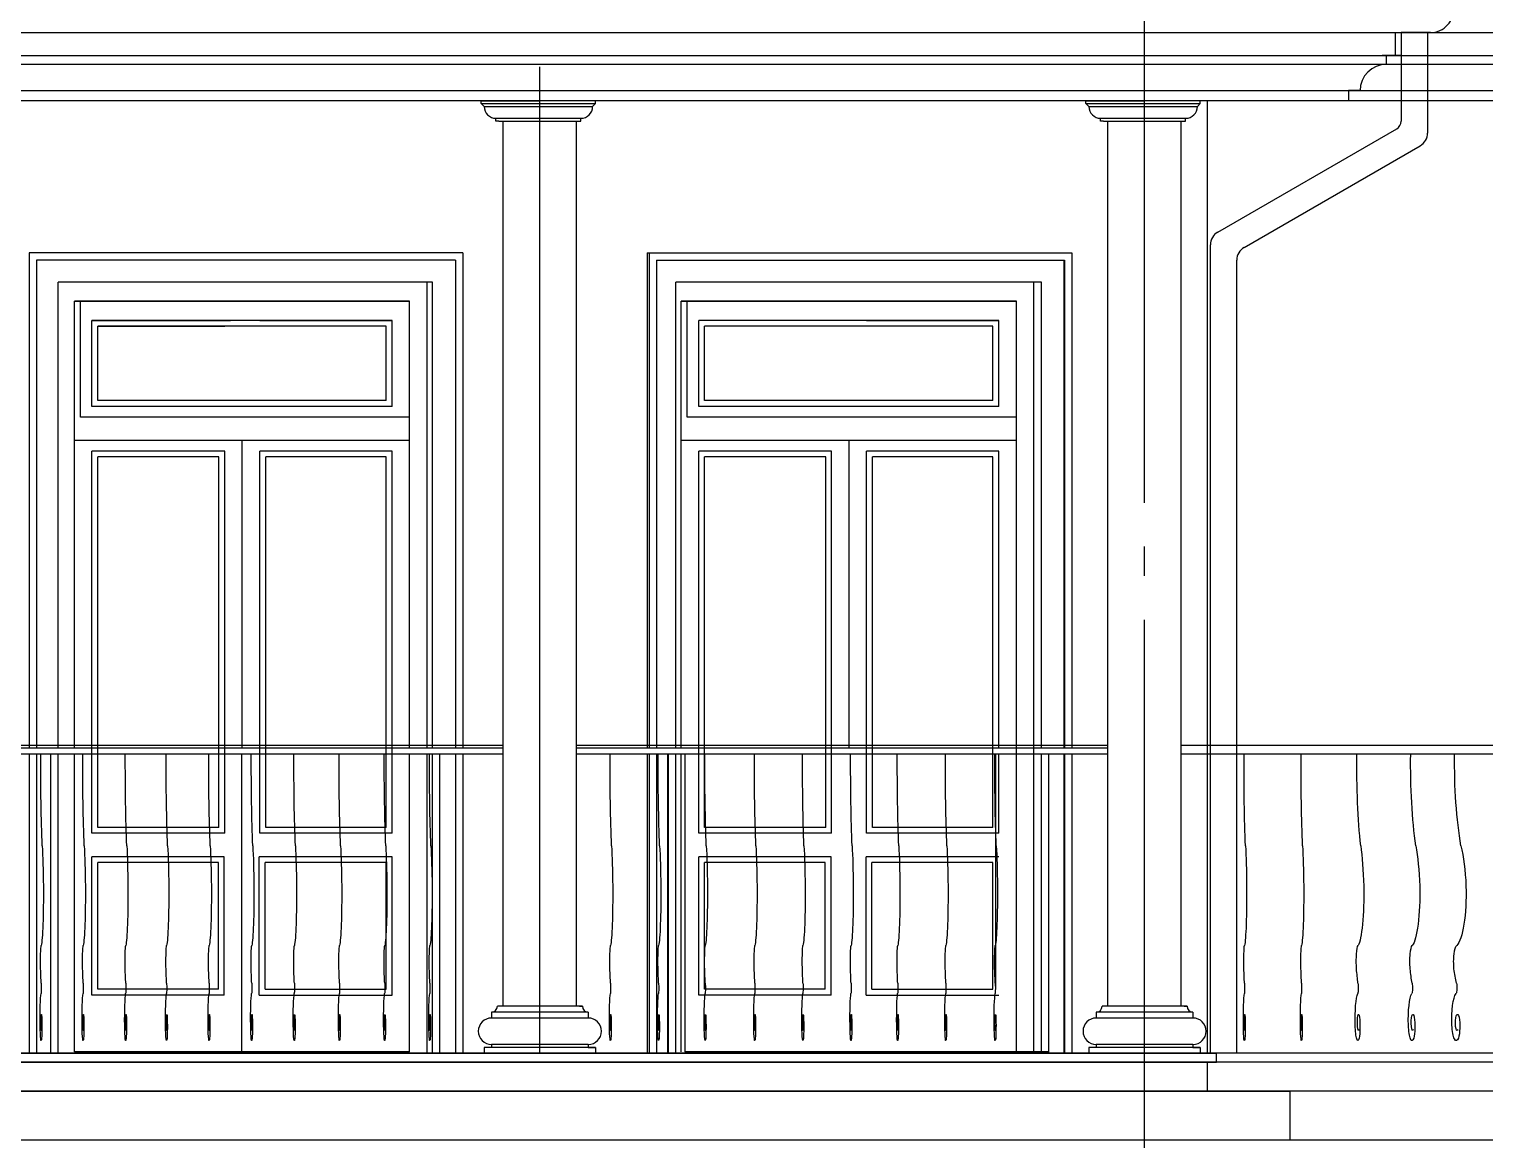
# Model space of a CAD drawing. Extents: x -133165 to 20117, y 15722 to 63536.
# Drawn here: x -35166 to -30201, y 51679 to 55468 of the extents above; entities that cross this region are included whole.
import ezdxf

# ---------------------------------------------------------------- set-up
doc = ezdxf.new("R2010")
doc.units = 0
doc.linetypes.add('GOST2_303_5', pattern=[24, 20, -1.5, 1, -1.5])
doc.layers.get('0').update_dxf_attribs({"linetype": 'CONTINUOUS'})
for name, color, linetype in [('AXIS', 7, 'GOST2_303_5'), ('BALUSTRADE', 60, 'CONTINUOUS'), ('DOORS', 32, 'CONTINUOUS'), ('FRIZ', 173, 'CONTINUOUS'), ('HATCH', 8, 'CONTINUOUS'), ('WALL', 5, 'CONTINUOUS')]:
    doc.layers.add(name, color=color, linetype=linetype)

# ---------------------------------------------------------------- blocks, each defined once
blk = doc.blocks.new('A$C5A567AD7')
at = {"layer": 'WALL', "color": 251, "ltscale": 100, "const_width": 10}
blk.add_lwpolyline([(89.3, 0, -0.185604), (4.2, -271.8, 0.164154), (-62.6, -391.3, 0.401799), (62.1, -567.2, -0.487781), (98, -636.6, -0.054114), (64.8, -679.6, 0.566041), (70, -710.3, -0.405124), (126.7, -803.9, -0.498628), (38.7, -842.2, -0.46591), (30.4, -780.5, -0.316922), (68.1, -775.9, -0.956284), (45.2, -817.3)], format="xyb", dxfattribs=at)
blk = doc.blocks.new('A$C729614CE')
at = {"layer": 'HATCH', "ltscale": 50}
for p, q in [((6192.3, 20), (4379.6, 20)), ((6192.3, 0), (4379.6, 0)), ((8254.7, 20), (6442.3, 20)), ((8254.7, 0), (6442.3, 0))]:
    blk.add_line(p, q, dxfattribs=at)
at = {"layer": 'HATCH', "ltscale": 50, "xscale": -0.05842000001575798, "yscale": 1.1499999999941792, "zscale": 1.15}
for p in [(4620.1, 0), (4763.3, 0), (5193, 0), (5338.2, 0), (5483.5, 0), (5637.6, 0), (5791.7, 0), (5945.8, 0), (6561.8, 0), (6725.9, 0), (6885, 0), (7054.1, 0), (7218.2, 0), (7382.3, 0), (7541.5, 0), (7705.6, 0), (7874, 0)]:
    blk.add_blockref('A$C5A567AD7', p, dxfattribs=at)
at = {"layer": 'HATCH', "color": 2, "ltscale": 50, "xscale": -0.05842000001575798, "yscale": 1.1499999999941792, "zscale": 1.15}
for p in [(4908.5, 0), (5047.8, 0)]:
    blk.add_blockref('A$C5A567AD7', p, dxfattribs=at)

msp = doc.modelspace()

# ---------------------------------------------------------------- linework, layer by layer
at = {"ltscale": 10}
for p, q in [((-45611.9, 55456.7), (-25056.9, 55456.7)), ((-40604.9, 55456.7), (-30386.8, 55456.7)), ((-30506.9, 55456.7), (-30506.9, 55378.2)), ((-30486.9, 55456.7), (-30486.9, 55378.2)), ((-30386.8, 55456.7), (-30486.9, 55456.7)), ((-30486.9, 55456.7), (-30486.9, 55154)), ((-30379, 55455.7), (-30486.9, 55455.7)), ((-30386.8, 55456.7), (-30426.8, 55456.7)), ((-30426.8, 55456.7), (-30426.8, 55456.7)), ((-30396.9, 55456.7), (-30396.9, 55113.6)), ((-45561.9, 55378.2), (-25106.9, 55378.2)), ((-44296.7, 55378.2), (-25056.9, 55378.2)), ((-40486.9, 55378.2), (-30506.9, 55378.2)), ((-30511.9, 55378.2), (-30551.9, 55378.2)), ((-30551.9, 55378.2), (-30551.9, 55378.2)), ((-30486.9, 55378.2), (-30536.9, 55378.2)), ((-30536.9, 55348.2), (-30536.9, 55378.2)), ((-45561.9, 55348.2), (-25106.9, 55348.2)), ((-40436.9, 55348.2), (-30536.9, 55348.2)), ((-33424.4, 52004.3), (-33424.4, 55339.6)), ((-33424.4, 51974.3), (-33424.4, 55309.6)), ((-45431.9, 55258.2), (-25236.9, 55258.2)), ((-45431.9, 55224.2), (-25236.9, 55224.2)), ((-40346.9, 55258.2), (-30626.9, 55258.2)), ((-40306.9, 55224.2), (-30666.9, 55224.2)), ((-33624.4, 55224), (-33424.4, 55224)), ((-33624.4, 55214), (-33624.4, 55224)), ((-33614.4, 55204), (-33624.4, 55214)), ((-33624.4, 55214), (-33234.4, 55214)), ((-33234.4, 55224), (-33424.4, 55224)), ((-33244.4, 55204), (-33234.4, 55214)), ((-33234.4, 55214), (-33234.4, 55224)), ((-31561.9, 55224), (-31361.9, 55224)), ((-31561.9, 55214), (-31561.9, 55224)), ((-31551.9, 55204), (-31561.9, 55214)), ((-31561.9, 55214), (-31171.9, 55214)), ((-31171.9, 55224), (-31361.9, 55224)), ((-31181.9, 55204), (-31171.9, 55214)), ((-31171.9, 55214), (-31171.9, 55224)), ((-31146.9, 51974.3), (-31146.9, 55224.2)), ((-30626.9, 55258.2), (-30666.9, 55258.2)), ((-30666.9, 55258.2), (-30666.9, 55224.2)), ((-30666.9, 55258.2), (-30666.9, 55258.2)), ((-33614.4, 55204), (-33244.4, 55204)), ((-33574.4, 55154), (-33574.4, 55164)), ((-33574.4, 55164), (-33284.4, 55164)), ((-33284.4, 55154), (-33284.4, 55164)), ((-31551.9, 55204), (-31181.9, 55204)), ((-31511.9, 55154), (-31511.9, 55164)), ((-31511.9, 55164), (-31221.9, 55164)), ((-31221.9, 55154), (-31221.9, 55164)), ((-33564.4, 55154), (-33574.4, 55154)), ((-33564.4, 55154), (-33284.4, 55154)), ((-33549.4, 52134.3), (-33549.4, 55154)), ((-33299.4, 52134.3), (-33299.4, 55154)), ((-33294.4, 55154), (-33284.4, 55154)), ((-31501.9, 55154), (-31511.9, 55154)), ((-31501.9, 55154), (-31221.9, 55154)), ((-31486.9, 52134.3), (-31486.9, 55154)), ((-31236.9, 52134.3), (-31236.9, 55154)), ((-31231.9, 55154), (-31221.9, 55154)), ((-31112.6, 54775.4), (-30501.9, 55128)), ((-31022.6, 54723.5), (-30421.9, 55070.3)), ((-31137.6, 51974.3), (-31137.6, 54732.1)), ((-31047.6, 51974.3), (-31047.6, 54680.2)), ((-33549.4, 53024.6), (-35361.9, 53024.6)), ((-33549.4, 52994.6), (-35361.9, 52994.6)), ((-34441.1, 51979.6), (-34441.1, 52994.6)), ((-31486.9, 53024.6), (-33299.4, 53024.6)), ((-31486.9, 52994.6), (-33299.4, 52994.6)), ((-32929.5, 52994.6), (-32929.5, 51979.6)), ((-31870, 52994.6), (-31870, 52192.6)), ((-31637.6, 52994.6), (-31637.6, 51974.3)), ((-31634.6, 52994.6), (-31634.6, 51974.3)), ((-27656.9, 53024.6), (-31236.9, 53024.6)), ((-29897.3, 53024.6), (-31236.9, 53024.6)), ((-28620, 52994.6), (-31236.9, 52994.6)), ((-29897.3, 52994.6), (-31236.9, 52994.6)), ((-33279.4, 52134.3), (-33569.4, 52134.3)), ((-33559.4, 52134.3), (-33569.4, 52134.3)), ((-33289.4, 52134.3), (-33279.4, 52134.3)), ((-31216.9, 52134.3), (-31506.9, 52134.3)), ((-31496.9, 52134.3), (-31506.9, 52134.3)), ((-31226.9, 52134.3), (-31216.9, 52134.3)), ((-33589.4, 52114.3), (-33589.4, 52094.3)), ((-33259.4, 52114.3), (-33589.4, 52114.3)), ((-33259.4, 52094.3), (-33589.4, 52094.3)), ((-33259.4, 52114.3), (-33259.4, 52094.3)), ((-31196.9, 52114.3), (-31526.9, 52114.3)), ((-31526.9, 52114.3), (-31526.9, 52094.3)), ((-31196.9, 52094.3), (-31526.9, 52094.3)), ((-31196.9, 52114.3), (-31196.9, 52094.3)), ((-33589.4, 51994.3), (-33614.4, 51994.3)), ((-33614.4, 51994.3), (-33614.4, 51974.3)), ((-33259.4, 52004.3), (-33589.4, 52004.3)), ((-33589.4, 52004.3), (-33589.4, 51994.3)), ((-33234.4, 51994.3), (-33589.4, 51994.3)), ((-33259.4, 52004.3), (-33259.4, 51994.3)), ((-33259.4, 51994.3), (-33234.4, 51994.3)), ((-33234.4, 51994.3), (-33234.4, 51974.3)), ((-31526.9, 51994.3), (-31551.9, 51994.3)), ((-31551.9, 51994.3), (-31551.9, 51974.3)), ((-31196.9, 52004.3), (-31526.9, 52004.3)), ((-31526.9, 52004.3), (-31526.9, 51994.3)), ((-31171.9, 51994.3), (-31526.9, 51994.3)), ((-31196.9, 52004.3), (-31196.9, 51994.3)), ((-31196.9, 51994.3), (-31171.9, 51994.3)), ((-31171.9, 51994.3), (-31171.9, 51974.3)), ((-27176.9, 51974.3), (-43826.9, 51974.3)), ((-27176.9, 51944.3), (-43796.9, 51944.3)), ((-39856.9, 51974.3), (-31116.9, 51974.3)), ((-39856.9, 51944.3), (-31116.9, 51944.3)), ((-33868.7, 51979.6), (-35011.7, 51979.6)), ((-33649.4, 51974.3), (-33199.4, 51974.3)), ((-33614.4, 51974.3), (-33559.4, 51974.3)), ((-33234.4, 51974.3), (-33289.4, 51974.3)), ((-31687.1, 51979.6), (-32929.5, 51979.6)), ((-31136.9, 51974.3), (-31586.9, 51974.3)), ((-31551.9, 51974.3), (-31496.9, 51974.3)), ((-31171.9, 51974.3), (-31226.9, 51974.3)), ((-31146.9, 51844.6), (-31146.9, 51944.3)), ((-31116.9, 51944.3), (-31116.9, 51974.3)), ((-26966.9, 51844.6), (-44006.9, 51844.6)), ((-40106.9, 51844.6), (-30866.9, 51844.6)), ((-30866.9, 51844.6), (-30866.9, 51679.6)), ((-40106.9, 51678.6), (-30866.9, 51678.6)), ((-30916.9, 51678.6), (-27016.9, 51678.6))]:
    msp.add_line(p, q, dxfattribs=at)
for centre, radius, start, end in [((-30386.8, 55535.5), 78.9, 270, 5.566), ((-30536.9, 55258.2), 90, 90, 180), ((-33574.4, 55204), 40, 180, 270), ((-33284.4, 55204), 40, 270, 360), ((-31511.9, 55204), 40, 180, 270), ((-31221.9, 55204), 40, 270, 360), ((-30516.9, 55154), 30, 300, 0), ((-30446.9, 55113.6), 50, 300, 0), ((-31087.6, 54732.1), 50, 120, 180), ((-30997.6, 54680.2), 50, 120, 180), ((-33589.4, 52134.3), 20, 270, 360), ((-33259.4, 52134.3), 20, 180, 270), ((-31526.9, 52134.3), 20, 270, 360), ((-31196.9, 52134.3), 20, 180, 270), ((-33589.4, 52049.3), 45, 90, 270), ((-33259.4, 52049.3), 45, 270, 90), ((-31526.9, 52049.3), 45, 90, 270), ((-31196.9, 52049.3), 45, 270, 90)]:
    msp.add_arc(centre, radius, start, end, dxfattribs=at)
at = {"layer": 'AXIS', "color": 147, "ltscale": 100}
msp.add_line((-31361.9, 44252.5), (-31361.9, 56181.2), dxfattribs=at)
at = {"layer": 'DOORS', "ltscale": 100}
for p, q in [((-33808.9, 53014.6), (-33808.9, 54604.6)), ((-31739.5, 51979.6), (-31739.5, 54604.6)), ((-33868.7, 54539.6), (-35011.7, 54539.6)), ((-35011.7, 53014.6), (-35011.7, 54539.6)), ((-35011.7, 54539.6), (-33868.7, 54539.6)), ((-34991.7, 54144.6), (-34991.7, 54539.6)), ((-33868.7, 53014.6), (-33868.7, 54539.6)), ((-31799.3, 54539.6), (-32942.3, 54539.6)), ((-32942.3, 53014.6), (-32942.3, 54539.6)), ((-32942.3, 54539.6), (-31799.3, 54539.6)), ((-31812.1, 54539.6), (-32929.5, 54539.6)), ((-32922.3, 54144.6), (-32922.3, 54539.6)), ((-31799.3, 51979.6), (-31799.3, 54539.6)), ((-34500.9, 54474.6), (-34952, 54474.6)), ((-34952, 54474.6), (-34500.9, 54474.6)), ((-34952, 54474.6), (-34479.4, 54474.6)), ((-34952, 54180.6), (-34952, 54474.6)), ((-33928.5, 54474.6), (-34952, 54474.6)), ((-33928.5, 54474.6), (-34381.3, 54474.6)), ((-34379.6, 54474.6), (-33928.5, 54474.6)), ((-33928.5, 54180.6), (-33928.5, 54474.6)), ((-32882.5, 54180.6), (-32882.5, 54474.6)), ((-31859.1, 54474.6), (-32882.5, 54474.6)), ((-31870, 54474.6), (-32312.8, 54474.6)), ((-31859, 54474.6), (-32311.9, 54474.6)), ((-32310.2, 54474.6), (-31859, 54474.6)), ((-31859, 54180.6), (-31859, 54474.6)), ((-34932, 54454.6), (-34499.4, 54454.6)), ((-34932, 54200.6), (-34932, 54454.6)), ((-33948.5, 54454.6), (-34932, 54454.6)), ((-33948.5, 54200.6), (-33948.5, 54454.6)), ((-32862.5, 54200.6), (-32862.5, 54454.6)), ((-31879, 54454.6), (-32862.5, 54454.6)), ((-31879, 54200.6), (-31879, 54454.6)), ((-33928.5, 54180.6), (-34952, 54180.6)), ((-33948.5, 54200.6), (-34932, 54200.6)), ((-31859, 54180.6), (-32882.5, 54180.6)), ((-31879, 54200.6), (-32862.5, 54200.6)), ((-33868.7, 54144.6), (-34991.7, 54144.6)), ((-31799.3, 54144.6), (-32922.3, 54144.6)), ((-33868.7, 54064.6), (-35011.7, 54064.6)), ((-34952, 53014.6), (-34952, 54028.6)), ((-34499.1, 54028.6), (-34952, 54028.6)), ((-34499.1, 53014.6), (-34499.1, 54028.6)), ((-34439.4, 53014.6), (-34439.4, 54064.6)), ((-34379.6, 52724.6), (-34379.6, 54028.6)), ((-33928.5, 54028.6), (-34379.6, 54028.6)), ((-33928.5, 52724.6), (-33928.5, 54028.6)), ((-31799.3, 54064.6), (-32942.3, 54064.6)), ((-32882.5, 53014.6), (-32882.5, 54028.6)), ((-32429.7, 54028.6), (-32882.5, 54028.6)), ((-32429.7, 53014.6), (-32429.7, 54028.6)), ((-32369.9, 53014.6), (-32369.9, 54064.6)), ((-32310.2, 52724.6), (-32310.2, 54028.6)), ((-31859, 54028.6), (-32310.2, 54028.6)), ((-31859, 53014.6), (-31859, 54028.6)), ((-34952, 52724.6), (-34952, 54008.6)), ((-34519.1, 54008.6), (-34932, 54008.6)), ((-34932, 52744.6), (-34932, 54008.6)), ((-34519.1, 52744.6), (-34519.1, 54008.6)), ((-34499.1, 52724.6), (-34499.1, 54008.6)), ((-34359.6, 52744.6), (-34359.6, 54008.6)), ((-33948.5, 54008.6), (-34359.6, 54008.6)), ((-33948.5, 52744.6), (-33948.5, 54008.6)), ((-32882.5, 52724.6), (-32882.5, 54008.6)), ((-32862.5, 52744.6), (-32862.5, 54008.6)), ((-32449.7, 54008.6), (-32862.5, 54008.6)), ((-32449.7, 52744.6), (-32449.7, 54008.6)), ((-32429.7, 52724.6), (-32429.7, 54008.6)), ((-32290.2, 52744.6), (-32290.2, 54008.6)), ((-31879, 54008.6), (-32290.2, 54008.6)), ((-31879, 52744.6), (-31879, 54008.6)), ((-35011.7, 51979.6), (-35011.7, 52994.6)), ((-33868.7, 51979.6), (-33868.7, 52994.6)), ((-33808.9, 51974.3), (-33808.9, 52994.6)), ((-32942.3, 51979.6), (-32942.3, 52994.6)), ((-31859, 52724.6), (-31859, 52994.6)), ((-31799.3, 51979.6), (-31799.3, 52994.6)), ((-34519.1, 52744.6), (-34932, 52744.6)), ((-33948.5, 52744.6), (-34359.6, 52744.6)), ((-32449.7, 52744.6), (-32862.5, 52744.6)), ((-31879, 52744.6), (-32290.2, 52744.6)), ((-34499.1, 52724.6), (-34952, 52724.6)), ((-33928.5, 52724.6), (-34379.6, 52724.6)), ((-32429.7, 52724.6), (-32882.5, 52724.6)), ((-31859, 52724.6), (-32310.2, 52724.6)), ((-34952, 52172.6), (-34952, 52644.6)), ((-34500.9, 52644.6), (-34952, 52644.6)), ((-34500.9, 52172.6), (-34500.9, 52644.6)), ((-34381.3, 52172.6), (-34381.3, 52644.6)), ((-33928.5, 52644.6), (-34381.3, 52644.6)), ((-33928.5, 52172.6), (-33928.5, 52644.6)), ((-32431.4, 52644.6), (-32882.5, 52644.6)), ((-32882.5, 52172.6), (-32882.5, 52644.6)), ((-32431.4, 52172.6), (-32431.4, 52644.6)), ((-31859, 52644.6), (-32311.9, 52644.6)), ((-32311.9, 52172.6), (-32311.9, 52644.6)), ((-34520.9, 52624.6), (-34932, 52624.6)), ((-34932, 52192.6), (-34932, 52624.6)), ((-34520.9, 52192.6), (-34520.9, 52624.6)), ((-34361.3, 52192.6), (-34361.3, 52624.6)), ((-33948.5, 52624.6), (-34361.3, 52624.6)), ((-33948.5, 52192.6), (-33948.5, 52624.6)), ((-32451.4, 52624.6), (-32862.5, 52624.6)), ((-32862.5, 52192.6), (-32862.5, 52624.6)), ((-32451.4, 52192.6), (-32451.4, 52624.6)), ((-31879, 52624.6), (-32291.9, 52624.6)), ((-32291.9, 52192.6), (-32291.9, 52624.6)), ((-31879, 52192.6), (-31879, 52624.6)), ((-34520.9, 52192.6), (-34932, 52192.6)), ((-34361.3, 52192.6), (-33948.5, 52192.6)), ((-32451.4, 52192.6), (-32862.5, 52192.6)), ((-32291.9, 52192.6), (-31879, 52192.6)), ((-34500.9, 52172.6), (-34952, 52172.6)), ((-34381.3, 52172.6), (-33928.5, 52172.6)), ((-32431.4, 52172.6), (-32882.5, 52172.6)), ((-32311.9, 52172.6), (-31859, 52172.6))]:
    msp.add_line(p, q, dxfattribs=at)
at = {"layer": 'FRIZ', "ltscale": 50}
for p, q in [((-35166.1, 54704.6), (-35166.1, 53014.6)), ((-33687.7, 54704.6), (-35166.1, 54704.6)), ((-35141.1, 54679.6), (-35141.1, 53014.6)), ((-33712.7, 54679.6), (-35141.1, 54679.6)), ((-33712.7, 54679.6), (-33712.7, 53014.6)), ((-33687.7, 54704.6), (-33687.7, 53014.6)), ((-33058.5, 54704.6), (-33058.5, 53014.6)), ((-33058.5, 54704.6), (-31609.6, 54704.6)), ((-33052.2, 54704.6), (-33052.2, 53014.6)), ((-33027.2, 54679.6), (-33027.2, 53014.6)), ((-33027.2, 54679.6), (-31634.6, 54679.6)), ((-31637.6, 54679.6), (-31637.6, 53014.6)), ((-31634.6, 54679.6), (-31634.6, 53014.6)), ((-31609.6, 54704.6), (-31609.6, 53014.6)), ((-35067, 53014.6), (-35067, 54604.6)), ((-33790.8, 54604.6), (-35067, 54604.6)), ((-33790.8, 53014.6), (-33790.8, 54604.6)), ((-32960.5, 53014.6), (-32960.5, 54604.6)), ((-31713.9, 54604.6), (-32960.5, 54604.6)), ((-31713.9, 53014.6), (-31713.9, 54604.6)), ((-35166.1, 52994.6), (-35166.1, 51974.3)), ((-35141.1, 52994.6), (-35141.1, 51974.3)), ((-35092, 51974.3), (-35092, 52994.6)), ((-35067, 51974.3), (-35067, 52994.6)), ((-33790.8, 51974.3), (-33790.8, 52994.6)), ((-33765.8, 51974.3), (-33765.8, 52994.6)), ((-33712.7, 52994.6), (-33712.7, 51974.3)), ((-33687.7, 52994.6), (-33687.7, 51974.3)), ((-33058.5, 52994.6), (-33058.5, 51974.3)), ((-33052.2, 52994.6), (-33052.2, 51974.3)), ((-33027.2, 52994.6), (-33027.2, 51974.3)), ((-32988.5, 51974.3), (-32988.5, 52994.6)), ((-32985.5, 51974.3), (-32985.5, 52994.6)), ((-32960.5, 51974.3), (-32960.5, 52994.6)), ((-31713.9, 51974.3), (-31713.9, 52994.6)), ((-31688.9, 51974.3), (-31688.9, 52994.6)), ((-31609.6, 52994.6), (-31609.6, 51974.3))]:
    msp.add_line(p, q, dxfattribs=at)
at = {"layer": 'HATCH', "ltscale": 50}
for p, q in [((-33549.4, 52994.6), (-35361.9, 52994.6)), ((-31486.9, 52994.6), (-33299.4, 52994.6))]:
    msp.add_line(p, q, dxfattribs=at)

# ---------------------------------------------------------------- block references
at = {"layer": 'BALUSTRADE', "ltscale": 100}
msp.add_blockref('A$C729614CE', (-39741.6, 52994.6), dxfattribs=at)
at = {"layer": 'BALUSTRADE', "ltscale": 100, "yscale": 1.1499999999941792, "zscale": 1.15}
for p, xscale in [((-31017.6, 52994.6), -0.05842000001575798), ((-30823, 52994.6), -0.05842000001575798), ((-30624.3, 52994.6), -0.15240000002086163), ((-30436.3, 52994.6), -0.2031999999890104), ((-30281.8, 52994.6), -0.25399999995715916)]:
    msp.add_blockref('A$C5A567AD7', p, dxfattribs=dict(at, xscale=xscale))

doc.saveas('drawing.dxf')
